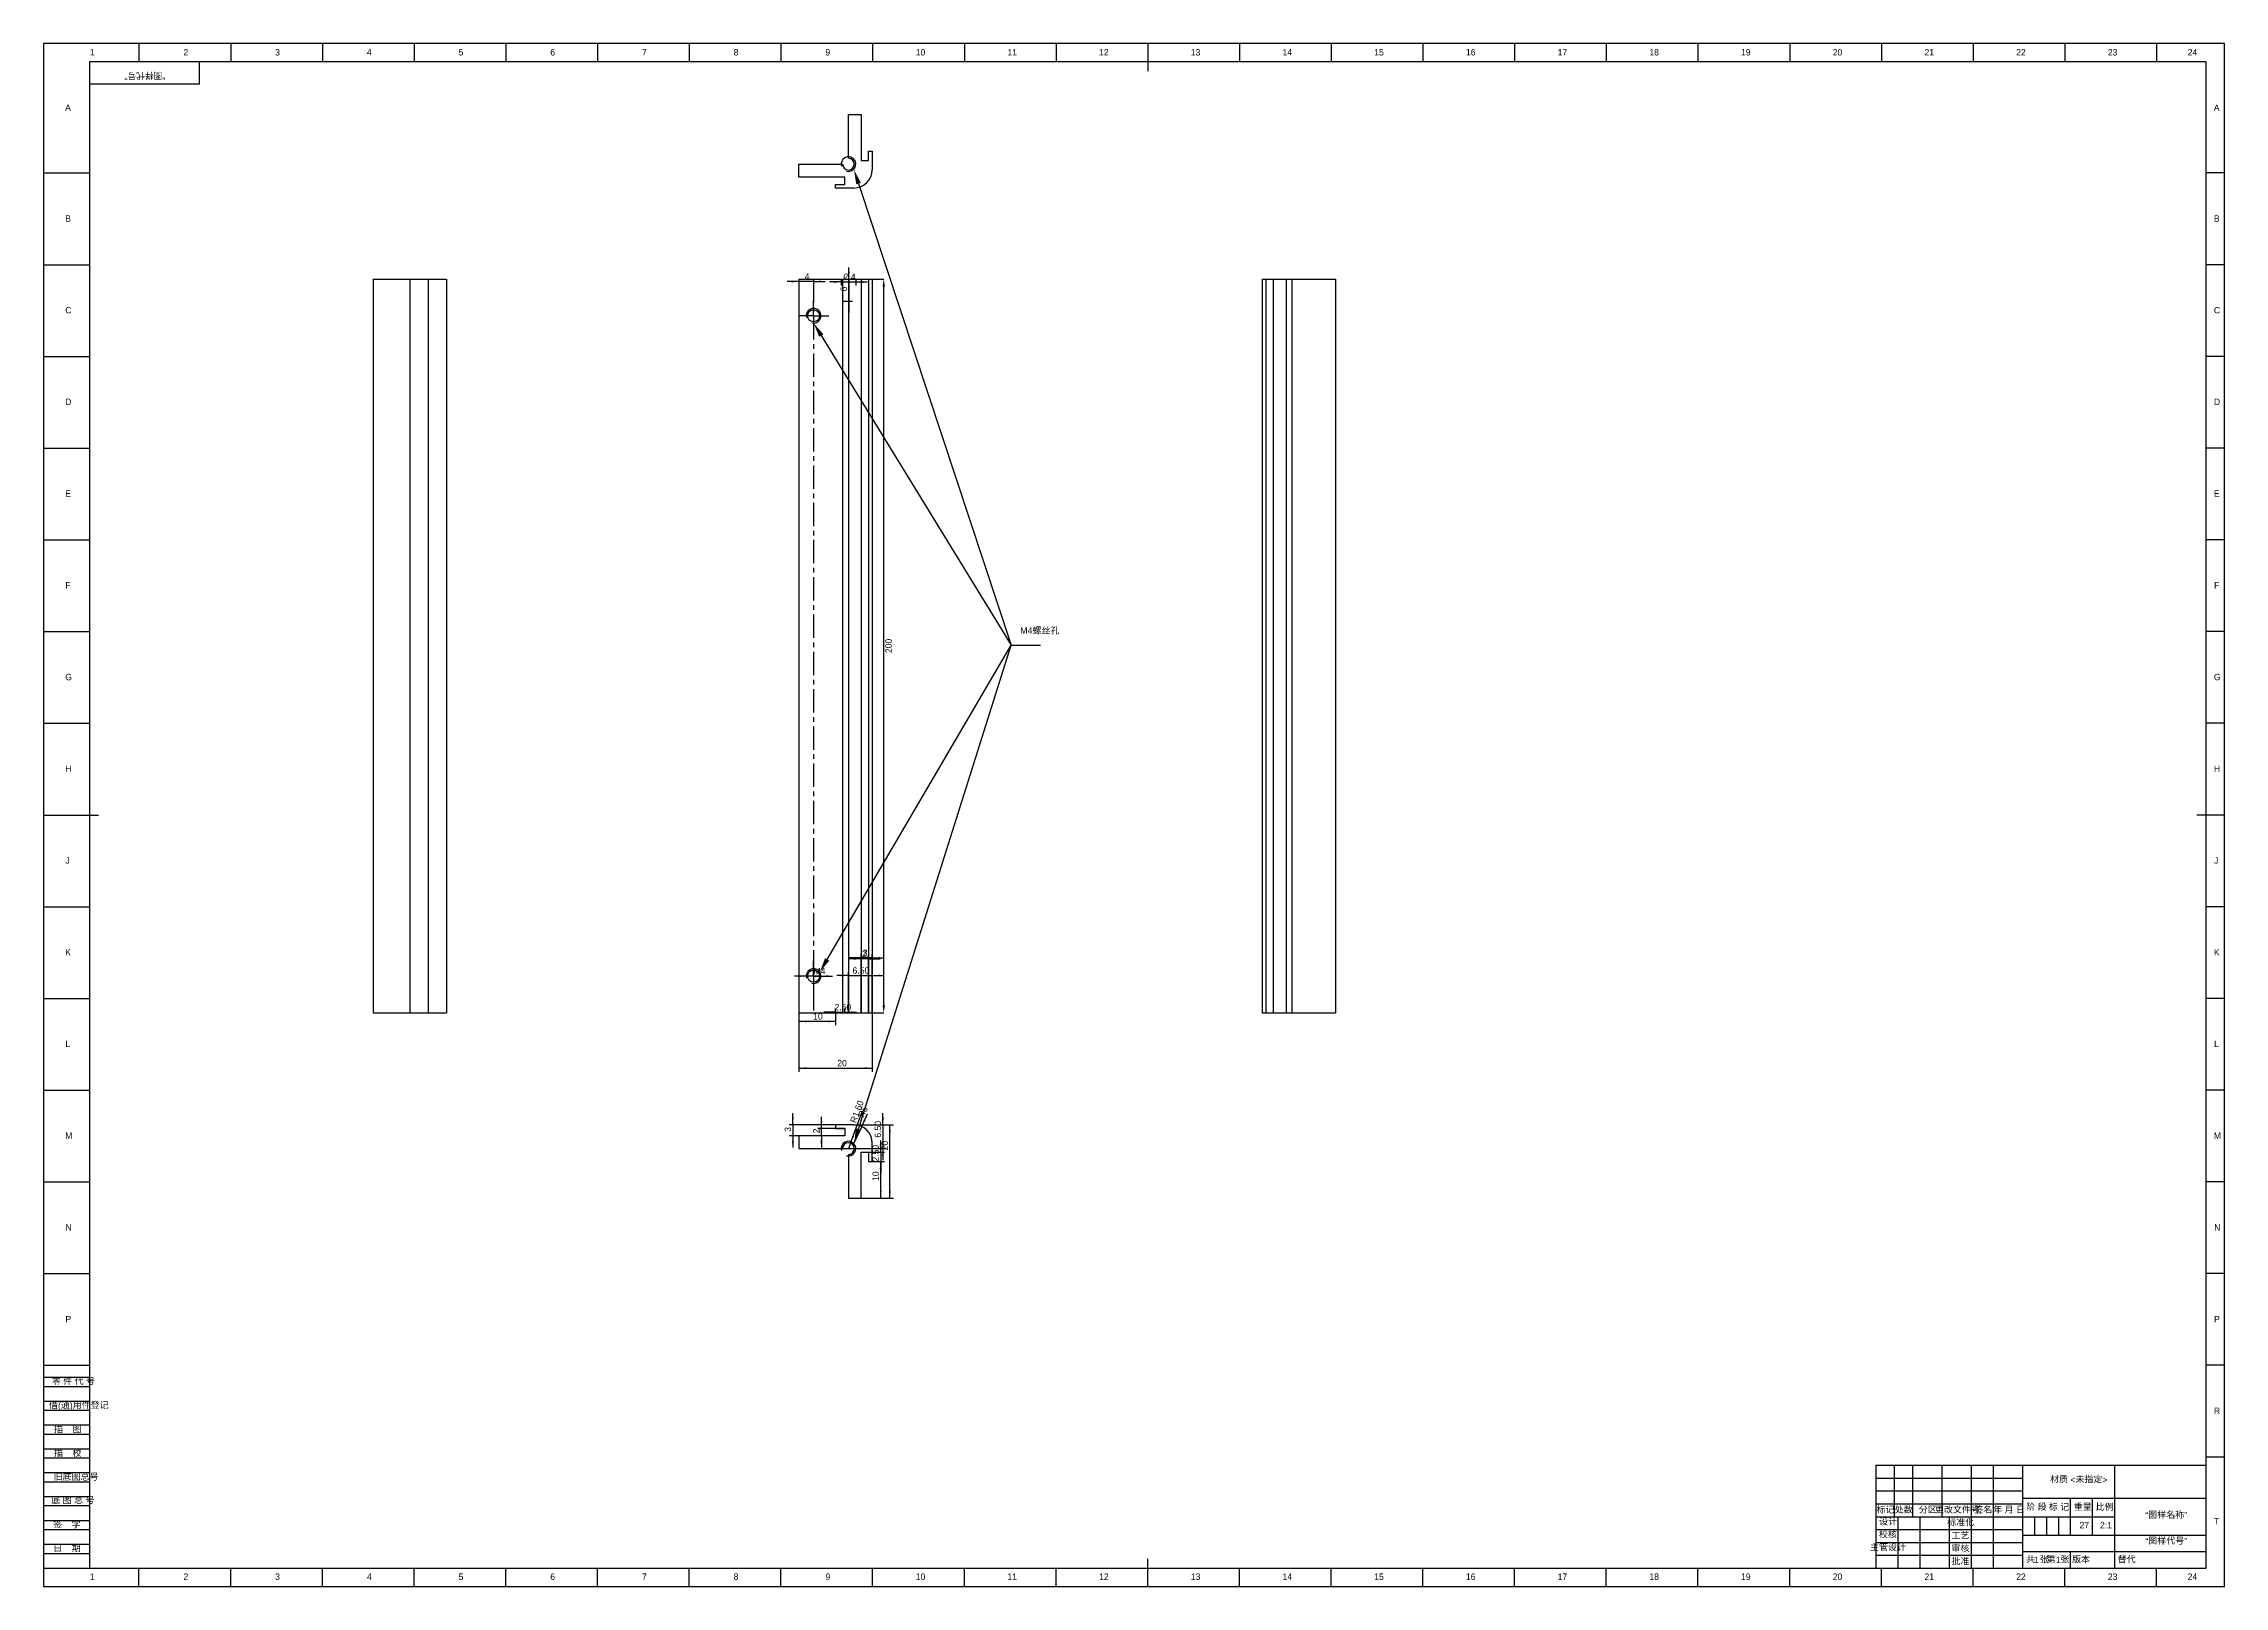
# Model space of a CAD drawing. Header units: millimetres. Extents: x 0 to 594, y 0 to 421.
import ezdxf
from ezdxf import colors
from ezdxf.entities.mleader import LeaderData, LeaderLine
from ezdxf.math import Vec2, Vec3

# ---------------------------------------------------------------- set-up
doc = ezdxf.new("R2010")
doc.units = ezdxf.units.MM
doc.header["$LTSCALE"] = 0.5
doc.header["$PDSIZE"] = -1
doc.linetypes.add('CENTERX2', pattern=[20.32, 12.7, -2.54, 2.54, -2.54])
for name, color, linetype in [('中心线', 1, 'CENTERX2'), ('尺寸线', 3, 'Continuous'), ('文字', 6, 'Continuous'), ('符号', 2, 'Continuous'), ('细实线', 4, 'Continuous')]:
    doc.layers.add(name, color=color, linetype=linetype)
doc.layers.add('粗实线', color=7, linetype='Continuous', lineweight=25)
doc.styles.add('SLDTEXTSTYLE0', font='', dxfattribs={"bigfont": 'bigfont'})
doc.styles.add('SLDTEXTSTYLE1', font='')
doc.styles.add('SLDTEXTSTYLE2', font='', dxfattribs={"bigfont": 'bigfont'})
doc.styles.get("Standard").update_dxf_attribs({"font": ''})
doc.styles.get('SLDTEXTSTYLE0').set_extended_font_data('汉仪长仿宋体')
doc.styles.get('SLDTEXTSTYLE1').set_extended_font_data('汉仪长仿宋体')
doc.styles.get('SLDTEXTSTYLE2').set_extended_font_data('长仿宋体')
doc.styles.get('Standard').set_extended_font_data('汉仪长仿宋体')
doc.dimstyles.new('SLDDIMSTYLE0', dxfattribs={"dimtxt": 1.75, "dimasz": 2.04, "dimexe": 0, "dimexo": 0.0625, "dimgap": 0.4375, "dimtad": 2, "dimrnd": 1e-09, "dimzin": 4, "dimdsep": 46, "dimtxsty": 'SLDTEXTSTYLE1', "dimsah": 1, "dimcen": 0.09, "dimadec": 0, "dimazin": 1, "dimtfac": 1, "dimtmove": 0, "dimatfit": 0, "dimfxl": 1, "dimfrac": 2, "dimtolj": 1, "dimtzin": 12, "dimarcsym": 0})
doc.dimstyles.new('SLDDIMSTYLE1', dxfattribs={"dimtxt": 1.75, "dimasz": 2.04, "dimexe": 0, "dimexo": 0.0625, "dimgap": 0.4375, "dimtad": 2, "dimrnd": 1e-09, "dimzin": 12, "dimdsep": 46, "dimtxsty": 'SLDTEXTSTYLE1', "dimsah": 1, "dimcen": 0.09, "dimadec": 0, "dimazin": 3, "dimtfac": 1, "dimtmove": 0, "dimatfit": 0, "dimfxl": 1, "dimfrac": 2, "dimtolj": 1, "dimtzin": 12, "dimarcsym": 0})
doc.dimstyles.new('SLDDIMSTYLE2', dxfattribs={"dimtxt": 1.75, "dimasz": 2.04, "dimexe": 0, "dimexo": 0.0625, "dimgap": 0.4375, "dimtad": 2, "dimrnd": 1e-09, "dimzin": 12, "dimdsep": 46, "dimtxsty": 'SLDTEXTSTYLE1', "dimsah": 1, "dimcen": 0.09, "dimadec": 0, "dimazin": 3, "dimtfac": 1, "dimtofl": 0, "dimtmove": 0, "dimatfit": 3, "dimfxl": 1, "dimfrac": 2, "dimtolj": 1, "dimtzin": 12, "dimarcsym": 0})
doc.dimstyles.new('SLDDIMSTYLE3', dxfattribs={"dimtxt": 1.75, "dimasz": 2.04, "dimexe": 0, "dimexo": 0.0625, "dimgap": 0.4375, "dimtad": 2, "dimrnd": 1e-09, "dimzin": 12, "dimdsep": 46, "dimtxsty": 'SLDTEXTSTYLE1', "dimsah": 1, "dimcen": 0, "dimadec": 0, "dimazin": 3, "dimtfac": 1, "dimtmove": 0, "dimatfit": 3, "dimfxl": 1, "dimfrac": 2, "dimtolj": 1, "dimtzin": 12, "dimarcsym": 0})
doc.dimstyles.new('SLDDIMSTYLE4', dxfattribs={"dimtxt": 1.75, "dimasz": 2.04, "dimexe": 0, "dimexo": 0.0625, "dimgap": 0.4375, "dimtad": 2, "dimrnd": 1e-09, "dimzin": 12, "dimdsep": 46, "dimtxsty": 'SLDTEXTSTYLE1', "dimsah": 1, "dimcen": 0, "dimadec": 0, "dimazin": 3, "dimtfac": 1, "dimtofl": 0, "dimtmove": 0, "dimatfit": 3, "dimfxl": 1, "dimfrac": 2, "dimtolj": 1, "dimtzin": 12, "dimarcsym": 0})
doc.dimstyles.new('SLDDIMSTYLE5', dxfattribs={"dimtxt": 1.75, "dimasz": 2.04, "dimexe": 0, "dimexo": 0.0625, "dimgap": 0.4375, "dimtad": 2, "dimrnd": 1e-09, "dimzin": 4, "dimdsep": 46, "dimtxsty": 'SLDTEXTSTYLE1', "dimsah": 1, "dimcen": 0, "dimadec": 0, "dimazin": 1, "dimtfac": 1, "dimtofl": 0, "dimtmove": 0, "dimatfit": 3, "dimfxl": 1, "dimfrac": 2, "dimtolj": 1, "dimtzin": 12, "dimarcsym": 0})

# ---------------------------------------------------------------- blocks, each defined once
blk = doc.blocks.new('_D')
at = {"layer": '尺寸线', "transparency": 16777216}
for p, q in [((219.41, 166.48), (216.23, 166.48)), ((219.41, 156.33), (219.41, 167.48)), ((219.41, 166.48), (225.91, 166.48)), ((225.91, 156.33), (225.91, 167.48)), ((225.91, 166.48), (229.08, 166.48))]:
    blk.add_line(p, q, dxfattribs=at)
for points in [[(219.41, 166.48), (217.37, 166.73), (217.37, 166.23)], [(225.91, 166.48), (227.94, 166.23), (227.94, 166.73)]]:
    blk.add_solid(points, dxfattribs=at)
at = {"layer": '尺寸线', "transparency": 16777216, "insert": (220.52, 168.74), "char_height": 1.75, "attachment_point": 1, "style": 'SLDTEXTSTYLE1'}
blk.add_mtext('6.50', dxfattribs=at)
blk = doc.blocks.new('_D_1')
at = {"layer": '尺寸线', "transparency": 16777216}
for p, q in [((222.91, 171.04), (219.73, 171.04)), ((222.91, 156.33), (222.91, 172.04)), ((224.91, 171.04), (222.91, 171.04)), ((224.91, 156.33), (224.91, 172.04)), ((224.91, 171.04), (228.08, 171.04))]:
    blk.add_line(p, q, dxfattribs=at)
for points in [[(222.91, 171.04), (220.87, 171.3), (220.87, 170.79)], [(224.91, 171.04), (226.94, 170.79), (226.94, 171.3)]]:
    blk.add_solid(points, dxfattribs=at)
at = {"layer": '尺寸线', "transparency": 16777216, "insert": (223.07, 173.3), "char_height": 1.75, "attachment_point": 1, "style": 'SLDTEXTSTYLE1'}
blk.add_mtext('2', dxfattribs=at)
blk = doc.blocks.new('_D_2')
at = {"layer": '尺寸线', "transparency": 16777216}
for p, q in [((205.91, 156.33), (205.91, 140.24)), ((225.91, 156.33), (225.91, 140.24)), ((205.91, 141.24), (225.91, 141.24))]:
    blk.add_line(p, q, dxfattribs=at)
for points in [[(205.91, 141.24), (207.94, 140.99), (207.94, 141.5)], [(225.91, 141.24), (223.87, 141.5), (223.87, 140.99)]]:
    blk.add_solid(points, dxfattribs=at)
at = {"layer": '尺寸线', "transparency": 16777216, "insert": (216.36, 143.5), "char_height": 1.75, "attachment_point": 1, "style": 'SLDTEXTSTYLE1'}
blk.add_mtext('20', dxfattribs=at)
blk = doc.blocks.new('_D_3')
at = {"layer": '尺寸线', "transparency": 16777216}
for p, q in [((205.91, 156.33), (205.91, 152.99)), ((215.91, 156.33), (215.91, 152.99)), ((215.91, 153.99), (205.91, 153.99))]:
    blk.add_line(p, q, dxfattribs=at)
for points in [[(205.91, 153.99), (207.94, 153.73), (207.94, 154.24)], [(215.91, 153.99), (213.87, 154.24), (213.87, 153.73)]]:
    blk.add_solid(points, dxfattribs=at)
at = {"layer": '尺寸线', "transparency": 16777216, "insert": (209.78, 156.24), "char_height": 1.75, "attachment_point": 1, "style": 'SLDTEXTSTYLE1'}
blk.add_mtext('10', dxfattribs=at)
blk = doc.blocks.new('_D_4')
at = {"layer": '尺寸线', "transparency": 16777216}
for p, q in [((215.91, 156.48), (212.73, 156.48)), ((215.91, 156.33), (215.91, 157.48)), ((215.91, 156.48), (218.41, 156.48)), ((218.41, 156.33), (218.41, 157.48)), ((218.41, 156.48), (221.58, 156.48))]:
    blk.add_line(p, q, dxfattribs=at)
for points in [[(215.91, 156.48), (213.87, 156.73), (213.87, 156.23)], [(218.41, 156.48), (220.44, 156.23), (220.44, 156.73)]]:
    blk.add_solid(points, dxfattribs=at)
at = {"layer": '尺寸线', "transparency": 16777216, "insert": (215.6, 158.74), "char_height": 1.75, "attachment_point": 1, "style": 'SLDTEXTSTYLE1'}
blk.add_mtext('2.50', dxfattribs=at)
blk = doc.blocks.new('_D_5')
at = {"layer": '尺寸线', "transparency": 16777216}
for p, q in [((222.91, 171.31), (219.73, 171.31)), ((222.91, 156.33), (222.91, 172.31)), ((225.91, 171.31), (222.91, 171.31)), ((225.91, 156.33), (225.91, 172.31)), ((225.91, 171.31), (229.08, 171.31))]:
    blk.add_line(p, q, dxfattribs=at)
for points in [[(222.91, 171.31), (220.87, 171.56), (220.87, 171.05)], [(225.91, 171.31), (227.94, 171.05), (227.94, 171.56)]]:
    blk.add_solid(points, dxfattribs=at)
at = {"layer": '尺寸线', "transparency": 16777216, "insert": (223.3, 173.56), "char_height": 1.75, "attachment_point": 1, "style": 'SLDTEXTSTYLE1'}
blk.add_mtext('3', dxfattribs=at)
blk = doc.blocks.new('_D_6')
at = {"layer": 'Defpoints', "color": 0, "transparency": 16777216}
for p in [(222.91, 356.33), (229.03, 356.33), (222.91, 156.33)]:
    blk.add_point(p, dxfattribs=at)
at = {"layer": '尺寸线', "color": 0, "lineweight": -2, "transparency": 16777216}
for p, q in [((222.97, 356.33), (229.03, 356.33)), ((229.03, 158.37), (229.03, 354.29)), ((222.97, 156.33), (229.03, 156.33))]:
    blk.add_line(p, q, dxfattribs=at)
at = {"layer": '尺寸线', "color": 0, "transparency": 16777216}
for points in [[(228.69, 354.29), (229.37, 354.29), (229.03, 356.33)], [(228.69, 158.37), (229.37, 158.37), (229.03, 156.33)]]:
    blk.add_solid(points, dxfattribs=at)
at = {"layer": '尺寸线', "color": 0, "transparency": 16777216, "insert": (229.47, 256.33), "char_height": 1.75, "attachment_point": 2, "rotation": 90, "style": 'SLDTEXTSTYLE1'}
blk.add_mtext('\\A1;200', dxfattribs=at)
blk = doc.blocks.new('_D_7')
at = {"layer": '尺寸线', "transparency": 16777216}
for p, q in [((217.41, 355.53), (214.23, 355.53)), ((217.41, 356.33), (217.41, 354.53)), ((217.41, 355.53), (221.41, 355.53)), ((221.41, 356.33), (221.41, 354.53)), ((221.41, 355.53), (224.58, 355.53))]:
    blk.add_line(p, q, dxfattribs=at)
for points in [[(217.41, 355.53), (215.37, 355.78), (215.37, 355.27)], [(221.41, 355.53), (223.44, 355.27), (223.44, 355.78)]]:
    blk.add_solid(points, dxfattribs=at)
at = {"layer": '尺寸线', "transparency": 16777216, "char_height": 1.75, "attachment_point": 1, "style": 'SLDTEXTSTYLE1'}
for s, insert in [('%%c', (217.99, 357.79)), ('4', (220.05, 357.78))]:
    blk.add_mtext(s, dxfattribs=dict(at, insert=insert))
blk = doc.blocks.new('_D_8')
at = {"layer": '尺寸线', "transparency": 16777216}
for p, q in [((219.49, 356.33), (219.49, 359.5)), ((217.81, 356.33), (220.49, 356.33)), ((219.49, 356.33), (219.49, 350.33)), ((217.81, 350.33), (220.49, 350.33)), ((219.49, 350.33), (219.49, 347.15))]:
    blk.add_line(p, q, dxfattribs=at)
for points in [[(219.49, 356.33), (219.74, 358.37), (219.23, 358.37)], [(219.49, 350.33), (219.23, 348.29), (219.74, 348.29)]]:
    blk.add_solid(points, dxfattribs=at)
at = {"layer": '尺寸线', "transparency": 16777216, "insert": (217.23, 352.94), "char_height": 1.75, "attachment_point": 1, "rotation": 90, "style": 'SLDTEXTSTYLE1'}
blk.add_mtext('6', dxfattribs=at)
blk = doc.blocks.new('_D_9')
at = {"layer": '尺寸线', "transparency": 16777216}
for p, q in [((205.91, 355.66), (202.73, 355.66)), ((209.91, 355.66), (205.91, 355.66)), ((209.91, 355.66), (213.08, 355.66))]:
    blk.add_line(p, q, dxfattribs=at)
for points in [[(205.91, 355.66), (203.87, 355.92), (203.87, 355.41)], [(209.91, 355.66), (211.94, 355.41), (211.94, 355.92)]]:
    blk.add_solid(points, dxfattribs=at)
at = {"layer": '尺寸线', "transparency": 16777216, "insert": (207.49, 357.92), "char_height": 1.75, "attachment_point": 1, "style": 'SLDTEXTSTYLE1'}
blk.add_mtext('4', dxfattribs=at)
blk = doc.blocks.new('_D_10')
at = {"layer": '尺寸线', "transparency": 16777216}
for p, q in [((207.91, 166.33), (204.73, 166.33)), ((211.91, 166.33), (207.91, 166.33)), ((211.91, 166.33), (215.08, 166.33))]:
    blk.add_line(p, q, dxfattribs=at)
for points in [[(207.91, 166.33), (205.87, 166.58), (205.87, 166.07)], [(211.91, 166.33), (213.94, 166.07), (213.94, 166.58)]]:
    blk.add_solid(points, dxfattribs=at)
at = {"layer": '尺寸线', "transparency": 16777216, "insert": (209.88, 168.58), "char_height": 1.75, "attachment_point": 1, "style": 'SLDTEXTSTYLE1'}
blk.add_mtext('M4', dxfattribs=at)
blk = doc.blocks.new('SW_CENTERMARKSYMBOL_0')
at = {"layer": '中心线', "color": 0}
for p, q in [((-2.5, 0), (-4.15, 0)), ((0, 0), (-2.5, 0)), ((0, 2.5), (0, 4.15)), ((0, 0), (0, 2.5)), ((0, 0), (0, -2.5)), ((0, 0), (2.5, 0)), ((2.5, 0), (4.15, 0)), ((0, -2.5), (0, -4.15))]:
    blk.add_line(p, q, dxfattribs=at)
blk = doc.blocks.new('SW_CENTERMARKSYMBOL_1')
at = {"layer": '中心线', "color": 0}
for p, q in [((-2.5, 0), (-4.15, 0)), ((0, 0), (-2.5, 0)), ((0, 2.5), (0, 4.15)), ((0, 0), (0, 2.5)), ((0, 0), (0, -2.5)), ((0, 0), (2.5, 0)), ((2.5, 0), (4.15, 0)), ((0, -2.5), (0, -4.15))]:
    blk.add_line(p, q, dxfattribs=at)
blk = doc.blocks.new('_D_11')
at = {"layer": '尺寸线', "transparency": 16777216}
for q in [(220.91, 120.82), (224.62, 128.81)]:
    blk.add_line((223.01, 125.36), q, dxfattribs=at)
blk.add_solid([(223.01, 125.36), (224.1, 127.1), (223.64, 127.31)], dxfattribs=at)
at = {"layer": '尺寸线', "transparency": 16777216, "insert": (221.93, 128.36), "char_height": 1.75, "attachment_point": 1, "rotation": 65.07356, "style": 'SLDTEXTSTYLE1'}
blk.add_mtext('R5', dxfattribs=at)
blk = doc.blocks.new('_D_12')
at = {"layer": '尺寸线', "transparency": 16777216}
for q in [(223.25, 129.59), (219.41, 119.32)]:
    blk.add_line((219.97, 120.82), q, dxfattribs=at)
blk.add_solid([(219.97, 120.82), (220.92, 122.64), (220.44, 122.82)], dxfattribs=at)
at = {"layer": '尺寸线', "transparency": 16777216, "insert": (219.8, 126.78), "char_height": 1.75, "attachment_point": 1, "rotation": 69.47025, "style": 'SLDTEXTSTYLE1'}
blk.add_mtext('R1.60', dxfattribs=at)
blk = doc.blocks.new('_D_13')
at = {"layer": '尺寸线', "transparency": 16777216}
for p, q in [((220.91, 125.82), (231.69, 125.82)), ((230.69, 105.82), (230.69, 125.82)), ((222.91, 105.82), (231.69, 105.82))]:
    blk.add_line(p, q, dxfattribs=at)
for points in [[(230.69, 125.82), (230.43, 123.78), (230.94, 123.78)], [(230.69, 105.82), (230.94, 107.86), (230.43, 107.86)]]:
    blk.add_solid(points, dxfattribs=at)
at = {"layer": '尺寸线', "transparency": 16777216, "insert": (228.43, 118.84), "char_height": 1.75, "attachment_point": 1, "rotation": 90, "style": 'SLDTEXTSTYLE1'}
blk.add_mtext('20', dxfattribs=at)
blk = doc.blocks.new('_D_14')
at = {"layer": '尺寸线', "transparency": 16777216}
for p, q in [((225.91, 115.82), (229.21, 115.82)), ((228.21, 105.82), (228.21, 115.82)), ((222.91, 105.82), (229.21, 105.82))]:
    blk.add_line(p, q, dxfattribs=at)
for points in [[(228.21, 115.82), (227.96, 113.78), (228.46, 113.78)], [(228.21, 105.82), (228.46, 107.86), (227.96, 107.86)]]:
    blk.add_solid(points, dxfattribs=at)
at = {"layer": '尺寸线', "transparency": 16777216, "insert": (225.95, 110.5), "char_height": 1.75, "attachment_point": 1, "rotation": 90, "style": 'SLDTEXTSTYLE1'}
blk.add_mtext('10', dxfattribs=at)
blk = doc.blocks.new('_D_15')
at = {"layer": '尺寸线', "transparency": 16777216}
for p, q in [((220.91, 125.82), (229.8, 125.82)), ((228.8, 125.82), (228.8, 129)), ((228.8, 125.82), (228.8, 119.32)), ((217.81, 119.32), (229.8, 119.32)), ((228.8, 119.32), (228.8, 116.15))]:
    blk.add_line(p, q, dxfattribs=at)
for points in [[(228.8, 125.82), (229.06, 127.86), (228.55, 127.86)], [(228.8, 119.32), (228.55, 117.28), (229.06, 117.28)]]:
    blk.add_solid(points, dxfattribs=at)
at = {"layer": '尺寸线', "transparency": 16777216, "insert": (226.55, 122.3), "char_height": 1.75, "attachment_point": 1, "rotation": 90, "style": 'SLDTEXTSTYLE1'}
blk.add_mtext('6.50', dxfattribs=at)
blk = doc.blocks.new('_D_16')
at = {"layer": '尺寸线', "transparency": 16777216}
for p, q in [((212.03, 124.82), (212.03, 128)), ((218.41, 124.82), (211.03, 124.82)), ((218.41, 122.82), (211.03, 122.82)), ((212.03, 122.82), (212.03, 124.82)), ((212.03, 122.82), (212.03, 119.65))]:
    blk.add_line(p, q, dxfattribs=at)
for points in [[(212.03, 124.82), (212.28, 126.86), (211.78, 126.86)], [(212.03, 122.82), (211.78, 120.78), (212.28, 120.78)]]:
    blk.add_solid(points, dxfattribs=at)
at = {"layer": '尺寸线', "transparency": 16777216, "insert": (209.77, 123.49), "char_height": 1.75, "attachment_point": 1, "rotation": 90, "style": 'SLDTEXTSTYLE1'}
blk.add_mtext('2', dxfattribs=at)
blk = doc.blocks.new('_D_17')
at = {"layer": '尺寸线', "transparency": 16777216}
for p, q in [((228.19, 118.32), (228.19, 121.5)), ((224.91, 118.32), (229.19, 118.32)), ((225.91, 115.82), (229.19, 115.82)), ((228.19, 118.32), (228.19, 115.82)), ((228.19, 115.82), (228.19, 112.65))]:
    blk.add_line(p, q, dxfattribs=at)
for points in [[(228.19, 118.32), (228.44, 120.36), (227.93, 120.36)], [(228.19, 115.82), (227.93, 113.78), (228.44, 113.78)]]:
    blk.add_solid(points, dxfattribs=at)
at = {"layer": '尺寸线', "transparency": 16777216, "insert": (225.93, 115.78), "char_height": 1.75, "attachment_point": 1, "rotation": 90, "style": 'SLDTEXTSTYLE1'}
blk.add_mtext('2.50', dxfattribs=at)
blk = doc.blocks.new('_D_18')
at = {"layer": '尺寸线', "transparency": 16777216}
for p, q in [((215.91, 125.82), (203.25, 125.82)), ((204.25, 125.82), (204.25, 129)), ((204.25, 125.82), (204.25, 122.82)), ((205.91, 122.82), (203.25, 122.82)), ((204.25, 122.82), (204.25, 119.65))]:
    blk.add_line(p, q, dxfattribs=at)
for points in [[(204.25, 125.82), (204.5, 127.86), (203.99, 127.86)], [(204.25, 122.82), (203.99, 120.78), (204.5, 120.78)]]:
    blk.add_solid(points, dxfattribs=at)
at = {"layer": '尺寸线', "transparency": 16777216, "insert": (201.99, 123.88), "char_height": 1.75, "attachment_point": 1, "rotation": 90, "style": 'SLDTEXTSTYLE1'}
blk.add_mtext('3', dxfattribs=at)

msp = doc.modelspace()

# ---------------------------------------------------------------- linework, layer by layer
at = {"layer": '中心线'}
msp.add_line((209.905, 356.327), (209.905, 156.327), dxfattribs=at)
at = {"layer": '粗实线'}
for p, q in [((219.405, 389.243), (219.405, 401.143)), ((219.405, 401.143), (222.905, 401.143)), ((222.905, 401.143), (222.905, 388.643)), ((205.905, 384.143), (205.905, 387.643)), ((205.905, 387.643), (217.805, 387.643)), ((222.905, 388.643), (224.905, 388.643)), ((224.905, 388.643), (224.905, 391.143)), ((224.905, 391.143), (225.905, 391.143)), ((225.905, 391.143), (225.905, 386.143)), ((218.405, 384.143), (205.905, 384.143)), ((215.905, 382.143), (218.405, 382.143)), ((215.905, 381.143), (215.905, 382.143)), ((220.905, 381.143), (215.905, 381.143)), ((218.405, 382.143), (218.405, 384.143)), ((89.86, 356.327), (89.86, 156.327)), ((89.86, 356.327), (99.86, 356.327)), ((99.86, 356.327), (99.86, 156.327)), ((99.86, 356.327), (104.86, 356.327)), ((104.86, 356.327), (104.86, 156.327)), ((104.86, 356.327), (109.86, 356.327)), ((109.86, 356.327), (109.86, 156.327)), ((205.905, 356.327), (205.905, 156.327)), ((205.905, 356.327), (217.805, 356.327)), ((217.805, 356.327), (217.805, 156.327)), ((217.805, 356.327), (219.405, 356.327)), ((219.405, 356.327), (219.405, 156.327)), ((219.405, 356.327), (222.905, 356.327)), ((222.905, 356.327), (222.905, 156.327)), ((222.905, 356.327), (224.905, 356.327)), ((224.905, 356.327), (224.905, 156.327)), ((224.905, 356.327), (225.905, 356.327)), ((225.905, 356.327), (225.905, 156.327)), ((332.189, 356.327), (332.189, 156.327)), ((332.189, 356.327), (333.189, 356.327)), ((333.189, 356.327), (333.189, 156.327)), ((333.189, 356.327), (335.189, 356.327)), ((335.189, 356.327), (338.689, 356.327)), ((335.189, 356.327), (335.189, 156.327)), ((338.689, 356.327), (338.689, 156.327)), ((338.689, 356.327), (340.289, 356.327)), ((340.289, 356.327), (340.289, 156.327)), ((340.289, 356.327), (352.189, 356.327)), ((352.189, 356.327), (352.189, 156.327)), ((89.86, 156.327), (99.86, 156.327)), ((99.86, 156.327), (104.86, 156.327)), ((104.86, 156.327), (109.86, 156.327)), ((205.905, 156.327), (217.805, 156.327)), ((217.805, 156.327), (219.405, 156.327)), ((219.405, 156.327), (222.905, 156.327)), ((222.905, 156.327), (224.905, 156.327)), ((224.905, 156.327), (225.905, 156.327)), ((332.189, 156.327), (333.189, 156.327)), ((333.189, 156.327), (335.189, 156.327)), ((335.189, 156.327), (338.689, 156.327)), ((338.689, 156.327), (340.289, 156.327)), ((340.289, 156.327), (352.189, 156.327)), ((215.905, 125.822), (215.905, 124.822)), ((220.905, 125.822), (215.905, 125.822)), ((205.905, 122.822), (205.905, 119.322)), ((218.405, 122.822), (205.905, 122.822)), ((205.905, 119.322), (217.805, 119.322)), ((215.905, 124.822), (218.405, 124.822)), ((218.405, 124.822), (218.405, 122.822)), ((225.905, 115.822), (225.905, 120.822)), ((219.405, 117.722), (219.405, 105.822)), ((222.905, 118.322), (224.905, 118.322)), ((222.905, 105.822), (222.905, 118.322)), ((224.905, 118.322), (224.905, 115.822)), ((224.905, 115.822), (225.905, 115.822)), ((219.405, 105.822), (222.905, 105.822))]:
    msp.add_line(p, q, dxfattribs=at)
for centre in [(209.905, 346.327), (209.905, 166.327)]:
    msp.add_circle(centre, 1.65, dxfattribs=at)
for centre, radius, start, end in [((219.405, 387.643), 1.6, 180, 90), ((220.905, 386.143), 5, 270, 0), ((220.905, 120.822), 5, 0, 90), ((219.405, 119.322), 1.6, 270, 180)]:
    msp.add_arc(centre, radius, start, end, dxfattribs=at)
at = {"layer": '细实线'}
for p, q in [((594.5, 420.5), (0, 420.5)), ((0, 420.5), (0, 0)), ((26, 420.5), (26, 415.525)), ((51, 420.5), (51, 415.525)), ((76, 420.5), (76, 415.525)), ((101, 420.5), (101, 415.525)), ((126, 420.5), (126, 415.525)), ((151, 420.5), (151, 415.525)), ((176, 420.5), (176, 415.525)), ((201, 420.5), (201, 415.525)), ((226, 420.5), (226, 415.525)), ((251, 420.5), (251, 415.525)), ((276, 420.5), (276, 415.525)), ((301, 420.5), (301, 413)), ((326, 420.5), (326, 415.525)), ((351, 420.5), (351, 415.525)), ((376, 420.5), (376, 415.525)), ((401, 420.5), (401, 415.525)), ((426, 420.5), (426, 415.525)), ((451, 420.5), (451, 415.525)), ((476, 420.5), (476, 415.525)), ((501, 420.5), (501, 415.525)), ((526, 420.5), (526, 415.525)), ((551, 420.5), (551, 415.525)), ((576, 420.5), (576, 415.525)), ((594.5, 0), (594.5, 420.5)), ((589.5, 415.525), (12.5, 415.525)), ((12.5, 415.525), (12.5, 5)), ((42.5, 409.5), (42.5, 415.5)), ((589.5, 5), (589.5, 415.525)), ((12.5, 409.5), (42.5, 409.5)), ((0, 385.25), (12.5, 385.25)), ((594.5, 385.25), (589.5, 385.25)), ((0, 360.25), (12.5, 360.25)), ((594.5, 360.25), (589.5, 360.25)), ((0, 335.25), (12.5, 335.25)), ((594.5, 335.25), (589.5, 335.25)), ((0, 310.25), (12.5, 310.25)), ((594.5, 310.25), (589.5, 310.25)), ((0, 285.25), (12.5, 285.25)), ((594.5, 285.25), (589.5, 285.25)), ((0, 260.25), (12.5, 260.25)), ((594.5, 260.25), (589.5, 260.25)), ((0, 235.25), (12.5, 235.25)), ((594.5, 235.25), (589.5, 235.25)), ((0, 210.25), (15, 210.25)), ((594.5, 210.25), (587, 210.25)), ((0, 185.25), (12.5, 185.25)), ((594.5, 185.25), (589.5, 185.25)), ((0, 160.25), (12.5, 160.25)), ((594.5, 160.25), (589.5, 160.25)), ((0, 135.25), (12.5, 135.25)), ((594.5, 135.25), (589.5, 135.25)), ((0, 110.25), (12.5, 110.25)), ((594.5, 110.25), (589.5, 110.25)), ((0, 85.25), (12.5, 85.25)), ((594.5, 85.25), (589.5, 85.25)), ((0, 60.25), (12.5, 60.25)), ((594.5, 60.25), (589.5, 60.25)), ((0, 57), (12.5, 57)), ((0, 54.5), (12.5, 54.5)), ((0, 50.5), (12.5, 50.5)), ((0, 48), (12.5, 48)), ((0, 44), (12.5, 44)), ((0, 41.5), (12.5, 41.5)), ((0, 37.5), (12.5, 37.5)), ((0, 35), (12.5, 35)), ((0, 31), (12.5, 31)), ((499.5, 33), (589.5, 33)), ((499.5, 33), (499.5, 5)), ((504.5, 33), (504.5, 19)), ((509.5, 33), (509.5, 19)), ((517.5, 33), (517.5, 19)), ((525.5, 33), (525.5, 5)), ((531.5, 33), (531.5, 5)), ((539.5, 33), (539.5, 5)), ((564.5, 33), (564.5, 19)), ((594.5, 35.25), (589.5, 35.25)), ((0, 28.5), (12.5, 28.5)), ((0, 24.5), (12.5, 24.5)), ((499.5, 29.5), (539.5, 29.5)), ((499.5, 26), (539.5, 26)), ((539.5, 24), (589.5, 24)), ((552.5, 24), (552.5, 14)), ((558.5, 24), (558.5, 14)), ((0, 22), (12.5, 22)), ((0, 18), (12.5, 18)), ((499.5, 22.5), (539.5, 22.5)), ((499.5, 19), (564.5, 19)), ((505.5, 19), (505.5, 5)), ((511.5, 19), (511.5, 5)), ((519.5, 19), (519.5, 5)), ((542.75, 19), (542.75, 14)), ((546, 19), (546, 14)), ((549.25, 19), (549.25, 14)), ((564.5, 19), (564.5, 5)), ((0, 15.5), (12.5, 15.5)), ((499.5, 15.5), (539.5, 15.5)), ((499.5, 12), (539.5, 12)), ((539.5, 14), (589.5, 14)), ((0, 11.5), (12.5, 11.5)), ((0, 9), (12.5, 9)), ((301, 0), (301, 7.5)), ((499.5, 8.5), (539.5, 8.5)), ((539.503, 9.491), (589.5, 9.491)), ((552.5, 9.491), (552.5, 5)), ((0, 5), (589.5, 5)), ((0, 0), (594.5, 0)), ((26, 0), (26, 5)), ((51, 0), (51, 5)), ((76, 0), (76, 5)), ((101, 0), (101, 5)), ((126, 0), (126, 5)), ((151, 0), (151, 5)), ((176, 0), (176, 5)), ((201, 0), (201, 5)), ((226, 0), (226, 5)), ((251, 0), (251, 5)), ((276, 0), (276, 5)), ((326, 0), (326, 5)), ((351, 0), (351, 5)), ((376, 0), (376, 5)), ((401, 0), (401, 5)), ((426, 0), (426, 5)), ((451, 0), (451, 5)), ((476, 0), (476, 5)), ((501, 0), (501, 5)), ((526, 0), (526, 5)), ((551, 0), (551, 5)), ((576, 0), (576, 5))]:
    msp.add_line(p, q, dxfattribs=at)
for centre in [(219.405, 387.643), (219.405, 387.643), (209.905, 346.327), (209.905, 166.327), (219.405, 119.322), (219.405, 119.322)]:
    msp.add_arc(centre, 2, 255, 195, dxfattribs=at)

# ---------------------------------------------------------------- block references
at = {"layer": '中心线'}
for name, p in [('SW_CENTERMARKSYMBOL_1', (209.905, 346.327)), ('SW_CENTERMARKSYMBOL_0', (209.905, 166.327))]:
    msp.add_blockref(name, p, dxfattribs=at)

# ---------------------------------------------------------------- texts
at = {"layer": '文字', "insert": (266.202, 261.424), "char_height": 1.75, "attachment_point": 1}
msp.add_mtext_dynamic_manual_height_columns('{\\fMicrosoft YaHei|b0|i0|c134|p34;M4螺丝孔}', width=15.25989, gutter_width=8.75, heights=[0], dxfattribs=at)
at = {"layer": '符号', "char_height": 1.75}
for s, insert, attachment_point, style in [('1', (13.272, 419.016), 2, 'SLDTEXTSTYLE1'), ('2', (38.772, 419.016), 2, 'SLDTEXTSTYLE1'), ('3', (63.772, 419.016), 2, 'SLDTEXTSTYLE1'), ('4', (88.772, 419.016), 2, 'SLDTEXTSTYLE1'), ('5', (113.772, 419.016), 2, 'SLDTEXTSTYLE1'), ('6', (138.773, 419.016), 2, 'SLDTEXTSTYLE1'), ('7', (163.773, 419.016), 2, 'SLDTEXTSTYLE1'), ('8', (188.773, 419.016), 2, 'SLDTEXTSTYLE1'), ('9', (213.773, 419.016), 2, 'SLDTEXTSTYLE1'), ('10', (239.044, 419.016), 2, 'SLDTEXTSTYLE1'), ('11', (264.044, 419.016), 2, 'SLDTEXTSTYLE1'), ('12', (289.044, 419.016), 2, 'SLDTEXTSTYLE1'), ('13', (314.044, 419.016), 2, 'SLDTEXTSTYLE1'), ('14', (339.044, 419.016), 2, 'SLDTEXTSTYLE1'), ('15', (364.044, 419.016), 2, 'SLDTEXTSTYLE1'), ('16', (389.046, 419.016), 2, 'SLDTEXTSTYLE1'), ('17', (414.046, 419.016), 2, 'SLDTEXTSTYLE1'), ('18', (439.046, 419.016), 2, 'SLDTEXTSTYLE1'), ('19', (464.046, 419.016), 2, 'SLDTEXTSTYLE1'), ('20', (489.044, 419.016), 2, 'SLDTEXTSTYLE1'), ('21', (514.044, 419.016), 2, 'SLDTEXTSTYLE1'), ('22', (539.044, 419.016), 2, 'SLDTEXTSTYLE1'), ('23', (564.044, 419.016), 2, 'SLDTEXTSTYLE1'), ('24', (585.794, 419.016), 2, 'SLDTEXTSTYLE1'), ('A', (6.66, 403.891), 2, 'SLDTEXTSTYLE1'), ('A', (592.41, 403.891), 2, 'SLDTEXTSTYLE1'), ('B', (6.66, 373.733), 2, 'SLDTEXTSTYLE1'), ('B', (592.41, 373.733), 2, 'SLDTEXTSTYLE1'), ('C', (6.741, 348.733), 2, 'SLDTEXTSTYLE1'), ('C', (592.491, 348.733), 2, 'SLDTEXTSTYLE1'), ('D', (6.742, 323.733), 2, 'SLDTEXTSTYLE1'), ('D', (592.492, 323.733), 2, 'SLDTEXTSTYLE1'), ('E', (6.659, 298.733), 2, 'SLDTEXTSTYLE1'), ('E', (592.409, 298.733), 2, 'SLDTEXTSTYLE1'), ('F', (6.639, 273.733), 2, 'SLDTEXTSTYLE1'), ('F', (592.389, 273.733), 2, 'SLDTEXTSTYLE1'), ('G', (6.797, 248.733), 2, 'SLDTEXTSTYLE1'), ('G', (592.547, 248.733), 2, 'SLDTEXTSTYLE1'), ('H', (6.742, 223.733), 2, 'SLDTEXTSTYLE1'), ('H', (592.492, 223.733), 2, 'SLDTEXTSTYLE1'), ('J', (6.508, 198.733), 2, 'SLDTEXTSTYLE1'), ('J', (592.258, 198.733), 2, 'SLDTEXTSTYLE1'), ('K', (6.66, 173.733), 2, 'SLDTEXTSTYLE1'), ('K', (592.41, 173.733), 2, 'SLDTEXTSTYLE1'), ('L', (6.59, 148.733), 2, 'SLDTEXTSTYLE1'), ('L', (592.34, 148.733), 2, 'SLDTEXTSTYLE1'), ('M', (6.853, 123.733), 2, 'SLDTEXTSTYLE1'), ('M', (592.603, 123.733), 2, 'SLDTEXTSTYLE1'), ('N', (6.802, 98.733), 2, 'SLDTEXTSTYLE1'), ('N', (592.552, 98.733), 2, 'SLDTEXTSTYLE1'), ('P', (6.722, 73.733), 2, 'SLDTEXTSTYLE1'), ('P', (592.472, 73.733), 2, 'SLDTEXTSTYLE1'), ('零 件 代 号', (2.241, 56.68), 1, 'SLDTEXTSTYLE0'), ('借(通)用件登记', (1.466, 50.138), 1, 'SLDTEXTSTYLE0'), ('R', (592.492, 48.733), 2, 'SLDTEXTSTYLE1'), ('描    图', (6.565, 43.588), 2, 'SLDTEXTSTYLE0'), ('描    校', (6.565, 37.068), 2, 'SLDTEXTSTYLE0'), ('旧底图总号', (2.73, 30.6), 1, 'SLDTEXTSTYLE0'), ('材质 <未指定>', (554.792, 29.929), 2, 'SLDTEXTSTYLE0'), ('底 图 总 号', (2.106, 24.217), 1, 'SLDTEXTSTYLE0'), ('标记', (502.123, 21.653), 2, 'SLDTEXTSTYLE0'), ('设计', (502.822, 18.383), 2, 'SLDTEXTSTYLE0'), ('处数', (507.086, 21.653), 2, 'SLDTEXTSTYLE0'), ('分区', (513.654, 21.653), 2, 'SLDTEXTSTYLE0'), ('更改文件号', (521.741, 21.653), 2, 'SLDTEXTSTYLE0'), ('标准化', (522.592, 18.179), 2, 'SLDTEXTSTYLE0'), ('签名', (528.768, 21.653), 2, 'SLDTEXTSTYLE0'), ('年 月 日', (535.805, 21.653), 2, 'SLDTEXTSTYLE0'), ('阶 段 标 记', (546.325, 22.405), 2, 'SLDTEXTSTYLE0'), ('重量', (555.897, 22.405), 2, 'SLDTEXTSTYLE0'), ('比例', (561.839, 22.405), 2, 'SLDTEXTSTYLE0'), ('“图样名称”', (578.639, 20.255), 2, 'SLDTEXTSTYLE0'), ('T', (592.328, 18.641), 2, 'SLDTEXTSTYLE1'), ('  签    字', (5.689, 17.596), 2, 'SLDTEXTSTYLE0'), ('校核', (502.747, 14.928), 2, 'SLDTEXTSTYLE0'), ('工艺', (522.538, 14.615), 2, 'SLDTEXTSTYLE0'), ('27', (556.333, 17.579), 2, 'SLDTEXTSTYLE1'), ('2:1', (562.219, 17.579), 2, 'SLDTEXTSTYLE1'), ('“图样代号”', (578.641, 13.183), 2, 'SLDTEXTSTYLE0'), ('  日    期', (5.689, 11.117), 2, 'SLDTEXTSTYLE0'), ('主管设计', (502.781, 11.415), 2, 'SLDTEXTSTYLE0'), ('批准', (522.538, 7.608), 2, 'SLDTEXTSTYLE0'), ('审核', (522.538, 11.125), 2, 'SLDTEXTSTYLE0'), ('共  张 ', (543.519, 8.094), 2, 'SLDTEXTSTYLE0'), ('1', (542.555, 8.094), 1, 'SLDTEXTSTYLE1'), ('第  张', (549.137, 8.094), 2, 'SLDTEXTSTYLE0'), ('1', (548.568, 8.094), 1, 'SLDTEXTSTYLE1'), ('版本', (555.422, 8.094), 2, 'SLDTEXTSTYLE0'), ('替代', (565.426, 8.094), 1, 'SLDTEXTSTYLE0'), ('1', (13.272, 3.516), 2, 'SLDTEXTSTYLE1'), ('2', (38.772, 3.516), 2, 'SLDTEXTSTYLE1'), ('3', (63.772, 3.516), 2, 'SLDTEXTSTYLE1'), ('4', (88.772, 3.516), 2, 'SLDTEXTSTYLE1'), ('5', (113.772, 3.516), 2, 'SLDTEXTSTYLE1'), ('6', (138.773, 3.516), 2, 'SLDTEXTSTYLE1'), ('7', (163.773, 3.516), 2, 'SLDTEXTSTYLE1'), ('8', (188.773, 3.516), 2, 'SLDTEXTSTYLE1'), ('9', (213.773, 3.516), 2, 'SLDTEXTSTYLE1'), ('10', (239.044, 3.516), 2, 'SLDTEXTSTYLE1'), ('11', (264.044, 3.516), 2, 'SLDTEXTSTYLE1'), ('12', (289.044, 3.516), 2, 'SLDTEXTSTYLE1'), ('13', (314.044, 3.516), 2, 'SLDTEXTSTYLE1'), ('14', (339.044, 3.516), 2, 'SLDTEXTSTYLE1'), ('15', (364.044, 3.516), 2, 'SLDTEXTSTYLE1'), ('16', (389.046, 3.516), 2, 'SLDTEXTSTYLE1'), ('17', (414.046, 3.516), 2, 'SLDTEXTSTYLE1'), ('18', (439.046, 3.516), 2, 'SLDTEXTSTYLE1'), ('19', (464.046, 3.516), 2, 'SLDTEXTSTYLE1'), ('20', (489.044, 3.516), 2, 'SLDTEXTSTYLE1'), ('21', (514.044, 3.516), 2, 'SLDTEXTSTYLE1'), ('22', (539.044, 3.516), 2, 'SLDTEXTSTYLE1'), ('23', (564.044, 3.516), 2, 'SLDTEXTSTYLE1'), ('24', (585.794, 3.516), 2, 'SLDTEXTSTYLE1')]:
    msp.add_mtext(s, dxfattribs=dict(at, insert=insert, attachment_point=attachment_point, style=style))
at = {"layer": '符号', "insert": (27.605, 410.869), "char_height": 1.75, "attachment_point": 2, "rotation": 180, "style": 'SLDTEXTSTYLE2'}
msp.add_mtext('“图样代号”', dxfattribs=at)

# ---------------------------------------------------------------- dimensions: what is measured, and where the dimension line sits
at = {"layer": '尺寸线'}
for base, p1, p2, dimstyle, picture, middle in [((205.905, 356.745), (209.905, 356.327), (205.905, 356.327), 'SLDDIMSTYLE1', '_D_9', (207.869, 356.745)), ((222.905, 172.39), (225.905, 156.327), (222.905, 156.327), 'SLDDIMSTYLE1', '_D_5', (223.687, 172.39)), ((222.905, 172.126), (224.905, 156.327), (222.905, 156.327), 'SLDDIMSTYLE1', '_D_1', (223.457, 172.126)), ((225.905, 167.563), (219.405, 156.327), (225.905, 156.327), 'SLDDIMSTYLE0', '_D', (222.05, 167.563)), ((225.905, 142.327), (205.905, 156.327), (225.905, 156.327), 'SLDDIMSTYLE2', '_D_2', (217.131, 142.327)), ((205.905, 155.072), (215.905, 156.327), (205.905, 156.327), 'SLDDIMSTYLE2', '_D_3', (210.548, 155.072)), ((218.405, 157.562), (215.905, 156.327), (218.405, 156.327), 'SLDDIMSTYLE0', '_D_4', (217.131, 157.562))]:
    dim = msp.add_linear_dim(base=base, p1=p1, p2=p2, dimstyle=dimstyle, dxfattribs=at)
    dim.commit()
    dim.dimension.update_dxf_attribs({"geometry": picture, "text_midpoint": middle, "dimtype": 160})
dim = msp.add_linear_dim(base=(221.405, 355.527), p1=(217.405, 356.327), p2=(221.405, 356.327), text='%%c<>', dimstyle='SLDDIMSTYLE1', dxfattribs=at)
dim.commit()
dim.dimension.update_dxf_attribs({"geometry": '_D_7', "text_midpoint": (219.405, 355.527), "dimtype": 160})
for base, p1, p2, dimstyle, picture, middle in [((218.405, 350.327), (217.805, 356.327), (217.805, 350.327), 'SLDDIMSTYLE1', '_D_8', (218.405, 353.327)), ((229.031, 356.327), (222.905, 156.327), (222.905, 356.327), 'SLDDIMSTYLE2', '_D_6', (229.031, 256.327)), ((203.163, 122.822), (215.905, 125.822), (205.905, 122.822), 'SLDDIMSTYLE1', '_D_18', (203.163, 124.263)), ((210.947, 124.822), (218.405, 122.822), (218.405, 124.822), 'SLDDIMSTYLE1', '_D_16', (210.947, 123.876)), ((227.721, 119.322), (220.905, 125.822), (217.805, 119.322), 'SLDDIMSTYLE0', '_D_15', (227.721, 123.833)), ((229.603, 125.822), (222.905, 105.822), (220.905, 125.822), 'SLDDIMSTYLE2', '_D_13', (229.603, 119.611)), ((227.106, 115.822), (224.905, 118.322), (225.905, 115.822), 'SLDDIMSTYLE0', '_D_17', (227.106, 117.318)), ((227.127, 115.822), (222.905, 105.822), (225.905, 115.822), 'SLDDIMSTYLE2', '_D_14', (227.127, 111.268))]:
    dim = msp.add_linear_dim(base=base, p1=p1, p2=p2, angle=90, dimstyle=dimstyle, dxfattribs=at)
    dim.commit()
    dim.dimension.update_dxf_attribs({"geometry": picture, "text_midpoint": middle, "dimtype": 160})
dim = msp.add_diameter_dim_2p(p1=(211.905, 166.327), p2=(207.905, 166.327), text='%%c', dimstyle='SLDDIMSTYLE3', dxfattribs=at)
dim.commit()
dim.dimension.update_dxf_attribs({"geometry": '_D_10', "text_midpoint": (210.672, 166.327), "dimtype": 163})
for center, mpoint, dimstyle, picture, middle in [((219.405, 119.322), (219.966, 120.82), 'SLDDIMSTYLE5', '_D_12', (222.599, 127.85)), ((220.905, 120.822), (223.012, 125.356), 'SLDDIMSTYLE4', '_D_11', (224.323, 128.175))]:
    dim = msp.add_radius_dim(center=center, mpoint=mpoint, dimstyle=dimstyle, dxfattribs=at)
    dim.commit()
    dim.dimension.update_dxf_attribs({"geometry": picture, "text_midpoint": middle, "dimtype": 164})

# ---------------------------------------------------------------- leaders
at = {"layer": '文字'}
ml = msp.add_multileader_mtext('Standard', dxfattribs=at)
ml.set_content('', color=256)
ml.set_leader_properties()
ml.build(insert=Vec2(0, 0))
ml.multileader.update_dxf_attribs({"text_right_attachment_type": 6})
ctx = ml.context
ctx.base_point, ctx.plane_origin = Vec3(271.754, 256.555), Vec3(220.905, 386.143)
ctx.right_attachment = 6
notes = []
notes.append((ctx, [(0, (1, 1, 0), (263.754, 256.555), (1, 0), 8, [(0, [(220.905, 386.143)], 0, [])])]))
ctx.mtext.insert, ctx.mtext.flow_direction = Vec3(273.754, 258.555), 5
ml = msp.add_multileader_mtext('Standard', dxfattribs=at)
ml.set_content('', color=256)
ml.set_leader_properties()
ml.build(insert=Vec2(0, 0))
ml.multileader.update_dxf_attribs({"text_right_attachment_type": 6})
ctx = ml.context
ctx.base_point, ctx.plane_origin = Vec3(271.754, 256.555), Vec3(209.905, 344.327)
ctx.right_attachment = 6
notes.append((ctx, [(0, (1, 1, 0), (263.754, 256.555), (1, 0), 8, [(0, [(209.905, 344.327)], 0, [])])]))
ctx.mtext.insert, ctx.mtext.flow_direction = Vec3(273.754, 258.555), 5
ml = msp.add_multileader_mtext('Standard', dxfattribs=at)
ml.set_content('', color=256)
ml.set_leader_properties()
ml.build(insert=Vec2(0, 0))
ml.multileader.update_dxf_attribs({"text_right_attachment_type": 6})
ctx = ml.context
ctx.base_point, ctx.plane_origin = Vec3(271.754, 256.555), Vec3(211.576, 167.425)
ctx.right_attachment = 6
notes.append((ctx, [(0, (1, 1, 0), (263.754, 256.555), (1, 0), 8, [(0, [(211.576, 167.425)], 0, [])])]))
ctx.mtext.insert, ctx.mtext.flow_direction = Vec3(273.754, 258.555), 5
ml = msp.add_multileader_mtext('Standard', dxfattribs=at)
ml.set_content('', color=256)
ml.set_leader_properties()
ml.build(insert=Vec2(0, 0))
ml.multileader.update_dxf_attribs({"text_right_attachment_type": 6})
ctx = ml.context
ctx.base_point, ctx.plane_origin = Vec3(271.754, 256.555), Vec3(220.905, 120.822)
ctx.right_attachment = 6
notes.append((ctx, [(0, (1, 1, 0), (263.754, 256.555), (1, 0), 8, [(0, [(220.905, 120.822)], 0, [])])]))
ctx.mtext.insert, ctx.mtext.flow_direction = Vec3(273.754, 258.555), 5
for ctx, leaders in notes:
    for number, flags, end, landing, length, lines in leaders:
        leader = LeaderData()
        leader.index, (leader.has_last_leader_line, leader.has_dogleg_vector, leader.attachment_direction) = number, flags
        leader.last_leader_point, leader.dogleg_vector, leader.dogleg_length = Vec3(end), Vec3(landing), length
        for number, points, colour, breaks in lines:
            line = LeaderLine()
            line.index, line.vertices, line.color, line.breaks = number, Vec3.list(points), colors.encode_raw_color(colour), breaks
            leader.lines.append(line)
        ctx.leaders.append(leader)

doc.saveas('drawing.dxf')
